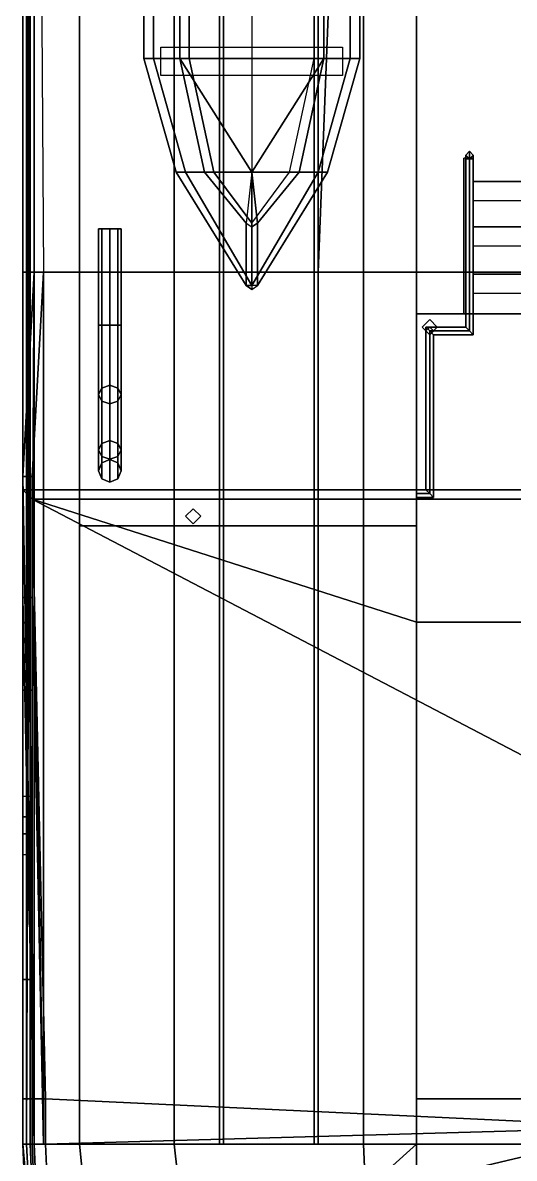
# Model space of a CAD drawing. Header units: millimetres. Extents: x -4 to 4, y -29 to 80.
# Drawn here: x -3.8 to -1.2, y -8.9 to -2.89 of the extents above; entities that cross this region are included whole.
import ezdxf

# ---------------------------------------------------------------- set-up
doc = ezdxf.new("R2010")
doc.units = ezdxf.units.MM
for name, color, linetype in [('boats', 1, 'Continuous'), ('deck', 2, 'Continuous'), ('railings', 6, 'Continuous'), ('rails', 5, 'Continuous'), ('superstructure', 3, 'Continuous')]:
    doc.layers.add(name, color=color, linetype=linetype)

msp = doc.modelspace()

# ---------------------------------------------------------------- linework, layer by layer
for points in [[(-3.8, -4.21), (-3.78, -4.21, 1), (-3.78, 3.18, 1), (-3.8, 3.18)], [(-3.8, -4.21, -0.91), (-3.8, -4.21), (-3.8, 3.18), (-3.8, 3.18, -0.91)], [(-3.5, -4.21, -1.75), (-3.8, -4.21, -0.91), (-3.8, 3.18, -0.91), (-3.5, 3.18, -1.75)], [(-3.78, -4.21, 1.23), (-3.762, -4.21, 1.2751), (-3.762, 3.18, 1.2751), (-3.78, 3.18, 1.23)], [(-3.78, -4.21, 1), (-3.7715, -4.21, 1.1301), (-3.7715, 3.18, 1.1301), (-3.78, 3.18, 1)], [(-3.7715, -4.21, 1.1301), (-3.78, -4.21, 1.16), (-3.78, 3.18, 1.16), (-3.7715, 3.18, 1.1301)], [(-3.78, -4.21, 1.16), (-3.78, -4.21, 1.23), (-3.78, 3.18, 1.23), (-3.78, 3.18, 1.16)], [(-3.762, -4.21, 1.2751), (-3.74, -4.21, 1.61), (-3.74, 3.18, 1.61), (-3.762, 3.18, 1.2751)], [(-3.76, -4.21, 1.67), (-3.74, -4.21, 1.69), (-3.74, 3.18, 1.69), (-3.76, 3.18, 1.67)], [(-3.76, -4.21, 1.63), (-3.76, -4.21, 1.67), (-3.76, 3.18, 1.67), (-3.76, 3.18, 1.63)], [(-3.74, -4.21, 1.61), (-3.76, -4.21, 1.63), (-3.76, 3.18, 1.63), (-3.74, 3.18, 1.61)], [(-3, -4.21, -2.15), (-3.5, -4.21, -1.75), (-3.5, 3.18, -1.75), (-3, 3.18, -2.15)], [(-2, -4.21, -2.33), (-3, -4.21, -2.15), (-3, 3.18, -2.15), (-2, 3.18, -2.33)], [(-1, -4.21, -2.36), (-2, -4.21, -2.33), (-2, 3.18, -2.33), (-1, 3.18, -2.36)], [(-3.8, -4.21, -0.91), (-3.5, -4.21, -1.75), (-3.5, -8.82, -1.75), (-3.8, -8.82, -0.91)], [(-3.8, -4.21), (-3.8, -4.21, -0.91), (-3.8, -8.82, -0.91), (-3.8, -8.82)], [(-3.78, -4.21, 1), (-3.8, -4.21), (-3.8, -8.82), (-3.78, -8.82, 1)], [(-3.74, -8.82, 1.69), (-3.74, -8.82, 1.69), (-3.8, -5.29, 1.86), (-3.74, -4.21, 1.69)], [(-3.8, -5.29, 1.86), (-3.75, -5.29, 1.86), (-3.69, -4.21, 1.69), (-3.74, -4.21, 1.69)], [(-3.7715, -4.21, 1.1301), (-3.78, -4.21, 1), (-3.78, -8.82, 1), (-3.7715, -6.44, 1.1301)], [(-3.78, -4.21, 1.16), (-3.7715, -4.21, 1.1301), (-3.7715, -6.44, 1.1301), (-3.78, -6.44, 1.16)], [(-3.78, -4.21, 1.23), (-3.78, -4.21, 1.16), (-3.78, -6.44, 1.16), (-3.78, -6.44, 1.23)], [(-3.762, -4.21, 1.2751), (-3.78, -4.21, 1.23), (-3.78, -6.44, 1.23), (-3.762, -6.44, 1.2751)], [(-3.74, -4.21, 1.61), (-3.762, -4.21, 1.2751), (-3.762, -6.44, 1.2751), (-3.74, -8.82, 1.61)], [(-3.76, -4.21, 1.63), (-3.74, -4.21, 1.61), (-3.74, -8.82, 1.61), (-3.76, -8.82, 1.63)], [(-3.76, -4.21, 1.67), (-3.76, -4.21, 1.63), (-3.76, -8.82, 1.63), (-3.76, -8.82, 1.67)], [(-3.74, -4.21, 1.69), (-3.76, -4.21, 1.67), (-3.76, -8.82, 1.67), (-3.74, -8.82, 1.69)], [(-3.69, -8.82, 1.69), (-3.69, -8.82, 1.69), (-3.69, -4.21, 1.69), (-3.75, -5.29, 1.86)], [(-3.5, -4.21, -1.75), (-3, -4.21, -2.15), (-3, -8.82, -2.15), (-3.5, -8.82, -1.75)], [(-3, -4.21, -2.15), (-2, -4.21, -2.33), (-2, -8.82, -2.33), (-3, -8.82, -2.15)], [(-2, -4.21, -2.33), (-1, -4.21, -2.36), (-1, -8.82, -2.36), (-2, -8.82, -2.33)], [(-3.74, -8.82, 1.69), (-3.74, -8.82, 1.69), (-3.8, -5.93, 2.52), (-3.8, -5.29, 1.86)], [(-3.8, -5.93, 2.52), (-3.75, -5.93, 2.52), (-3.75, -5.29, 1.86), (-3.8, -5.29, 1.86)], [(-3.69, -8.82, 1.69), (-3.69, -8.82, 1.69), (-3.75, -5.29, 1.86), (-3.75, -5.93, 2.52)], [(-3.74, -8.82, 1.69), (-3.8, -8.82, 3.56), (-3.8, -6.42, 3.56), (-3.8, -5.93, 2.52)], [(-3.8, -6.42, 3.56), (-3.75, -6.42, 3.56), (-3.75, -5.93, 2.52), (-3.8, -5.93, 2.52)], [(-3.75, -8.82, 3.56), (-3.69, -8.82, 1.69), (-3.75, -5.93, 2.52), (-3.75, -6.42, 3.56)], [(-3.8, -8.82, 3.56), (-3.8, -8.82, 5.32), (-3.8, -6.42, 5.32), (-3.8, -6.42, 3.56)], [(-3.8, -6.42, 5.32), (-3.75, -6.42, 5.32), (-3.75, -6.42, 3.56), (-3.8, -6.42, 3.56)], [(-3.75, -8.82, 5.32), (-3.75, -8.82, 3.56), (-3.75, -6.42, 3.56), (-3.75, -6.42, 5.32)], [(-3.7715, -6.44, 1.1301), (-3.78, -8.82, 1), (-3.78, -8.82, 1), (-3.7715, -6.5, 1.1301)], [(-3.762, -6.44, 1.2751), (-3.78, -6.44, 1.23), (-3.762, -6.5, 1.2751)], [(-3.78, -6.44, 1.23), (-3.78, -6.44, 1.16), (-3.7715, -6.5, 1.1301), (-3.762, -6.5, 1.2751)], [(-3.78, -6.44, 1.16), (-3.7715, -6.44, 1.1301), (-3.7715, -6.5, 1.1301)], [(-3.762, -6.44, 1.2751), (-3.762, -6.44, 1.2751), (-3.762, -6.5, 1.2751), (-3.74, -8.82, 1.61)], [(-3.762, -6.5, 1.2751), (-3.7715, -6.5, 1.1301), (-3.78, -8.82, 1), (-3.74, -8.82, 1.61)], [(-3.75, -6.98, 6.44), (-3.75, -7.09, 6.32), (-3.8, -7.09, 6.32), (-3.8, -6.98, 6.44)], [(-3.8, -7.09, 6.32), (-3.8, -7.18, 6.32), (-3.8, -7.29, 6.44), (-3.8, -6.98, 6.44)], [(-3.75, -7.29, 6.44), (-3.75, -7.18, 6.32), (-3.75, -7.09, 6.32), (-3.75, -6.98, 6.44)], [(-3.75, -7.09, 6.32), (-3.75, -7.09, 5.32), (-3.8, -7.09, 5.32), (-3.8, -7.09, 6.32)], [(-3.8, -7.09, 5.32), (-3.8, -7.18, 5.32), (-3.8, -7.18, 6.32), (-3.8, -7.09, 6.32)], [(-3.75, -7.18, 6.32), (-3.75, -7.18, 5.32), (-3.75, -7.09, 5.32), (-3.75, -7.09, 6.32)], [(-3.8, -7.18, 6.32), (-3.8, -7.18, 5.32), (-3.75, -7.18, 5.32), (-3.75, -7.18, 6.32)], [(-3.8, -7.29, 6.44), (-3.8, -7.18, 6.32), (-3.75, -7.18, 6.32), (-3.75, -7.29, 6.44)], [(-2.85, -15.23, -1.75), (-3.23, -15.23, -0.91), (-3.8, -8.82, -0.91), (-3.5, -8.82, -1.75)], [(-3.23, -15.23, -0.91), (-3.37, -15.23), (-3.8, -8.82), (-3.8, -8.82, -0.91)], [(-3.37, -15.23), (-3.44, -15.23, 1), (-3.78, -8.82, 1), (-3.8, -8.82)], [(-3.46, -15.23, 1.69), (-3.52, -15.23, 3.56), (-3.8, -8.82, 3.56), (-3.74, -8.82, 1.69)], [(-3.7712, -9.48, 3.56), (-3.7712, -9.48, 5.32), (-3.8, -8.82, 5.32), (-3.8, -8.82, 3.56)], [(-3.44, -15.23, 1), (-3.46, -15.23, 1.61), (-3.74, -8.82, 1.61), (-3.78, -8.82, 1)], [(-3.46, -15.23, 1.61), (-3.48, -15.23, 1.63), (-3.76, -8.82, 1.63), (-3.74, -8.82, 1.61)], [(-3.48, -15.23, 1.63), (-3.48, -15.23, 1.67), (-3.76, -8.82, 1.67), (-3.76, -8.82, 1.63)], [(-3.48, -15.23, 1.67), (-3.46, -15.23, 1.69), (-3.74, -8.82, 1.69), (-3.76, -8.82, 1.67)], [(-3.69, -8.82, 1.69), (-3.75, -8.82, 3.56), (-1.72, -8.82, 3.56), (-1.72, -8.82, 1.69)], [(-3.7212, -9.48, 5.32), (-3.7212, -9.48, 3.56), (-3.75, -8.82, 3.56), (-3.75, -8.82, 5.32)], [(-2.28, -15.23, -2.15), (-2.85, -15.23, -1.75), (-3.5, -8.82, -1.75), (-3, -8.82, -2.15)], [(-1.72, -15.23, -2.33), (-2.28, -15.23, -2.15), (-3, -8.82, -2.15), (-2, -8.82, -2.33)], [(-0.72, -15.23, -2.36), (-1.72, -15.23, -2.33), (-2, -8.82, -2.33), (-1, -8.82, -2.36)]]:
    msp.add_3dface(points)
at = {"layer": 'boats'}
for points in [[(-2.59, -3.68, 3.56), (-2.97, -3.08, 3.64), (-2.97, -1.42, 3.64), (-2.59, -0.48, 3.56)], [(-2.59, -3.68, 3.56), (-2.21, -3.08, 3.64), (-2.21, -1.42, 3.64), (-2.59, -0.48, 3.56)], [(-3.16, -3.08, 4.14), (-3.11, -3.08, 4.14), (-3.11, -1.42, 4.14), (-3.16, -1.42, 4.14)], [(-2.97, -3.08, 3.64), (-3.16, -3.08, 4.14), (-3.16, -1.42, 4.14), (-2.97, -1.42, 3.64)], [(-3.11, -3.08, 4.14), (-2.92, -3.08, 3.64), (-2.92, -1.42, 3.64), (-3.11, -1.42, 4.14)], [(-2.92, -3.08, 3.64), (-2.26, -3.08, 3.64), (-2.26, -1.42, 3.64), (-2.92, -1.42, 3.64)], [(-2.07, -3.08, 4.14), (-2.26, -3.08, 3.64), (-2.26, -1.42, 3.64), (-2.07, -1.42, 4.14)], [(-2.21, -3.08, 3.64), (-2.02, -3.08, 4.14), (-2.02, -1.42, 4.14), (-2.21, -1.42, 3.64)], [(-2.02, -3.08, 4.14), (-2.07, -3.08, 4.14), (-2.07, -1.42, 4.14), (-2.02, -1.42, 4.14)], [(-2.11, -3.17, 4.03), (-3.07, -3.17, 4.03), (-3.07, -3.02, 4.03), (-2.11, -3.02, 4.03)], [(-2.99, -3.68, 4.14), (-2.94, -3.68, 4.14), (-3.11, -3.08, 4.14), (-3.16, -3.08, 4.14)], [(-2.84, -3.68, 3.64), (-2.99, -3.68, 4.14), (-3.16, -3.08, 4.14), (-2.97, -3.08, 3.64)], [(-2.94, -3.68, 4.14), (-2.79, -3.68, 3.64), (-2.92, -3.08, 3.64), (-3.11, -3.08, 4.14)], [(-2.59, -3.68, 3.56), (-2.84, -3.68, 3.64), (-2.97, -3.08, 3.64), (-2.59, -3.68, 3.56)], [(-2.79, -3.68, 3.64), (-2.39, -3.68, 3.64), (-2.26, -3.08, 3.64), (-2.92, -3.08, 3.64)], [(-2.59, -3.68, 3.56), (-2.34, -3.68, 3.64), (-2.21, -3.08, 3.64), (-2.59, -3.68, 3.56)], [(-2.24, -3.68, 4.14), (-2.39, -3.68, 3.64), (-2.26, -3.08, 3.64), (-2.07, -3.08, 4.14)], [(-2.34, -3.68, 3.64), (-2.19, -3.68, 4.14), (-2.02, -3.08, 4.14), (-2.21, -3.08, 3.64)], [(-2.19, -3.68, 4.14), (-2.24, -3.68, 4.14), (-2.07, -3.08, 4.14), (-2.02, -3.08, 4.14)], [(-2.62, -4.28, 4.14), (-2.59, -4.28, 4.14), (-2.94, -3.68, 4.14), (-2.99, -3.68, 4.14)], [(-2.62, -3.95, 3.64), (-2.62, -4.28, 4.14), (-2.99, -3.68, 4.14), (-2.84, -3.68, 3.64)], [(-2.59, -4.28, 4.14), (-2.59, -3.95, 3.64), (-2.79, -3.68, 3.64), (-2.94, -3.68, 4.14)], [(-2.59, -3.68, 3.56), (-2.62, -3.95, 3.64), (-2.84, -3.68, 3.64), (-2.59, -3.68, 3.56)], [(-2.59, -3.95, 3.64), (-2.59, -3.95, 3.64), (-2.39, -3.68, 3.64), (-2.79, -3.68, 3.64)], [(-2.59, -3.68, 3.56), (-2.62, -3.95, 3.64), (-2.59, -3.97, 3.64), (-2.59, -3.68, 3.56)], [(-2.56, -4.28, 4.14), (-2.59, -4.28, 4.14), (-2.24, -3.68, 4.14), (-2.19, -3.68, 4.14)], [(-2.59, -3.68, 3.56), (-2.56, -3.95, 3.64), (-2.34, -3.68, 3.64), (-2.59, -3.68, 3.56)], [(-2.59, -3.68, 3.56), (-2.59, -3.97, 3.64), (-2.56, -3.95, 3.64), (-2.59, -3.68, 3.56)], [(-2.59, -4.28, 4.14), (-2.59, -3.95, 3.64), (-2.39, -3.68, 3.64), (-2.24, -3.68, 4.14)], [(-2.56, -3.95, 3.64), (-2.56, -4.28, 4.14), (-2.19, -3.68, 4.14), (-2.34, -3.68, 3.64)], [(-2.59, -3.97, 3.64), (-2.59, -4.3, 4.14), (-2.62, -4.28, 4.14), (-2.62, -3.95, 3.64)], [(-2.59, -3.97, 3.64), (-2.59, -4.3, 4.14), (-2.56, -4.28, 4.14), (-2.56, -3.95, 3.64)], [(-2.59, -4.3, 4.14), (-2.59, -4.3, 4.14), (-2.56, -4.28, 4.14), (-2.62, -4.28, 4.14)]]:
    msp.add_3dface(points, dxfattribs=at)
at = {"layer": 'deck'}
for points in [[(-2.24, -4.21, 1.69), (-2.24, -8.82, 1.69), (-1.72, -8.82, 1.69), (-1.72, 9.14, 1.69)], [(-2.24, 3.18, 1.69), (-2.24, 3.18, 1.69), (-2.24, -4.21, 1.69), (-1.72, 9.14, 1.69)], [(-3.74, 3.18, 1.69), (-3.69, -4.21, 1.69), (-2.76, -4.21, 1.69), (-2.76, 3.18, 1.69)], [(-2.74, 3.18, 1.69), (-2.74, -4.21, 1.69), (-2.26, -4.21, 1.69), (-2.26, 3.18, 1.69)], [(-3.69, -4.21, 1.69), (-3.69, -8.82, 1.69), (-2.76, -8.82, 1.69), (-2.76, -4.21, 1.69)], [(-2.74, -4.21, 1.69), (-2.74, -8.82, 1.69), (-2.26, -8.82, 1.69), (-2.26, -4.21, 1.69)]]:
    msp.add_3dface(points, dxfattribs=at)
at = {"layer": 'railings'}
for points in [[(-3.74, -2.16, 2.74), (-3.74, -4.07, 2.74), (-3.74, -4.07, 2.68), (-3.74, -2.16, 2.68)], [(-3.74, -4.13, 2.74), (-3.74, -4.13, 1.69), (-3.74, -4.07, 1.69), (-3.74, -4.07, 2.74)], [(-3.74, -4.13, 2.74), (-3.75, -6.04, 2.74), (-3.75, -6.04, 2.68), (-3.74, -4.13, 2.68)]]:
    msp.add_3dface(points, dxfattribs=at)
at = {"layer": 'rails'}
for points in [[(-2.76, 3.18, 1.71), (-2.76, -4.21, 1.71), (-2.74, -4.21, 1.71), (-2.74, 3.18, 1.71)], [(-2.76, -4.21, 1.69), (-2.76, -4.21, 1.71), (-2.76, 3.18, 1.71), (-2.76, 3.18, 1.69)], [(-2.74, 3.18, 1.71), (-2.74, -4.21, 1.71), (-2.74, -4.21, 1.69), (-2.74, 3.18, 1.69)], [(-2.26, 3.18, 1.71), (-2.26, -4.21, 1.71), (-2.24, -4.21, 1.71), (-2.24, 3.18, 1.71)], [(-2.26, -4.21, 1.69), (-2.26, -4.21, 1.71), (-2.26, 3.18, 1.71), (-2.26, 3.18, 1.69)], [(-2.24, 3.18, 1.71), (-2.24, -4.21, 1.71), (-2.24, -4.21, 1.69), (-2.24, 3.18, 1.69)], [(-2.76, -8.82, 1.69), (-2.76, -8.82, 1.71), (-2.76, -4.21, 1.71), (-2.76, -4.21, 1.69)], [(-2.76, -4.21, 1.71), (-2.76, -8.82, 1.71), (-2.74, -8.82, 1.71), (-2.74, -4.21, 1.71)], [(-2.74, -4.21, 1.71), (-2.74, -8.82, 1.71), (-2.74, -8.82, 1.69), (-2.74, -4.21, 1.69)], [(-2.26, -4.21, 1.71), (-2.26, -8.82, 1.71), (-2.24, -8.82, 1.71), (-2.24, -4.21, 1.71)], [(-2.26, -8.82, 1.69), (-2.26, -8.82, 1.71), (-2.26, -4.21, 1.71), (-2.26, -4.21, 1.69)], [(-2.24, -4.21, 1.71), (-2.24, -8.82, 1.71), (-2.24, -8.82, 1.69), (-2.24, -4.21, 1.69)]]:
    msp.add_3dface(points, dxfattribs=at)
at = {"layer": 'superstructure'}
for points in [[(-1.72, 9.14, 1.69), (-1.72, -8.82, 1.69), (-1.72, 5.26, 2.05), (-1.72, 9.14, 2.05)], [(-1.72, 5.26, 2.05), (-1.72, -8.82, 1.69), (-1.72, -5.55, 3.4), (-1.72, 0.5, 3.4)], [(-1.72, 4.44, 3.56), (-1.72, -5.36, 3.56), (1.72, -5.36, 3.56), (1.72, 4.44, 3.56)], [(-3.5, 0.5, 3.56), (-3.5, -5.55, 3.56), (-1.72, -5.55, 3.56), (-1.72, 0.5, 3.56)], [(-3.5, 0.5, 3.4), (-3.5, -5.55, 3.4), (-3.5, -5.55, 3.56), (-3.5, 0.5, 3.56)], [(-1.44, -3.57, 3.56), (-1.46, -3.59, 3.56), (-1.46, -3.59, 4.42), (-1.44, -3.57, 4.44)], [(-1.46, -3.61, 4.42), (-1.44, -3.61, 4.44), (-1.44, -3.57, 4.44), (-1.46, -3.59, 4.42)], [(-1.46, -3.59, 3.56), (-1.44, -3.61, 3.56), (-1.44, -3.61, 4.4), (-1.46, -3.59, 4.42)], [(-1.44, -3.61, 4.07), (-1.46, -3.61, 4.09), (-1.46, -3.59, 4.09), (-1.44, -3.61, 4.07)], [(-1.46, -3.61, 4.09), (-1.44, -3.61, 4.11), (-1.44, -3.61, 4.11), (-1.46, -3.59, 4.09)], [(-1.44, -3.61, 4.4), (-1.46, -3.61, 4.42), (-1.46, -3.59, 4.42), (-1.44, -3.61, 4.4)], [(-1.42, -3.59, 3.56), (-1.44, -3.57, 3.56), (-1.44, -3.57, 4.44), (-1.42, -3.59, 4.42)], [(-1.44, -3.61, 4.44), (-1.42, -3.61, 4.42), (-1.42, -3.59, 4.42), (-1.44, -3.57, 4.44)], [(-1.44, -3.61, 3.56), (-1.42, -3.59, 3.56), (-1.42, -3.59, 4.42), (-1.44, -3.61, 4.4)], [(-1.42, -3.61, 4.09), (-1.44, -3.61, 4.07), (-1.44, -3.61, 4.07), (-1.42, -3.59, 4.09)], [(-1.44, -3.61, 4.11), (-1.42, -3.61, 4.09), (-1.42, -3.59, 4.09), (-1.44, -3.61, 4.11)], [(-1.42, -3.61, 4.42), (-1.44, -3.61, 4.4), (-1.44, -3.61, 4.4), (-1.42, -3.59, 4.42)], [(-1.47, -3.6068, 3.56), (-1.47, -3.7142, 3.56), (-1.47, -4.43, 4.16), (-1.47, -4.43, 4.25)], [(-1.42, -3.6068, 3.56), (-1.47, -3.6068, 3.56), (-1.47, -4.43, 4.25), (-1.42, -4.43, 4.25)], [(-1.44, -4.43, 4.78), (-1.46, -4.43, 4.8), (-1.46, -3.61, 4.09), (-1.44, -3.61, 4.07)], [(-1.46, -4.43, 4.8), (-1.44, -4.43, 4.82), (-1.44, -3.61, 4.11), (-1.46, -3.61, 4.09)], [(-1.44, -4.43, 5.11), (-1.46, -4.43, 5.13), (-1.46, -3.61, 4.42), (-1.44, -3.61, 4.4)], [(-1.46, -4.43, 5.13), (-1.44, -4.43, 5.15), (-1.44, -3.61, 4.44), (-1.46, -3.61, 4.42)], [(-1.42, -4.43, 4.8), (-1.44, -4.43, 4.78), (-1.44, -3.61, 4.07), (-1.42, -3.61, 4.09)], [(-1.44, -4.43, 4.82), (-1.42, -4.43, 4.8), (-1.42, -3.61, 4.09), (-1.44, -3.61, 4.11)], [(-1.42, -4.43, 5.13), (-1.44, -4.43, 5.11), (-1.44, -3.61, 4.4), (-1.42, -3.61, 4.42)], [(-1.44, -4.43, 5.15), (-1.42, -4.43, 5.13), (-1.42, -3.61, 4.42), (-1.44, -3.61, 4.44)], [(-1.42, -4.43, 4.25), (-1.42, -4.43, 4.16), (-1.42, -3.7142, 3.56), (-1.42, -3.6068, 3.56)], [(-0.97, -3.73, 3.64), (-1.42, -3.73, 3.64), (-1.42, -3.73, 3.66), (-0.97, -3.73, 3.66)], [(-0.97, -3.73, 3.66), (-1.42, -3.73, 3.66), (-1.42, -3.83, 3.66), (-0.97, -3.83, 3.66)], [(-3.34, -3.98, 6.44), (-3.3824, -3.98, 6.4576), (-3.4, -3.98, 6.5), (-3.2976, -3.98, 6.4576)], [(-3.2976, -3.98, 6.4576), (-3.4, -3.98, 6.5), (-3.3824, -3.98, 6.5424), (-3.28, -3.98, 6.5)], [(-3.3824, -3.98, 6.5424), (-3.4, -3.98, 6.5), (-3.4, -4.49, 6.5), (-3.3824, -4.49, 6.5424)], [(-3.4, -3.98, 6.5), (-3.3824, -3.98, 6.4576), (-3.3824, -4.49, 6.4576), (-3.4, -4.49, 6.5)], [(-3.28, -3.98, 6.5), (-3.3824, -3.98, 6.5424), (-3.34, -3.98, 6.56), (-3.2976, -3.98, 6.5424)], [(-3.34, -3.98, 6.56), (-3.3824, -3.98, 6.5424), (-3.3824, -4.49, 6.5424), (-3.34, -4.49, 6.56)], [(-3.3824, -3.98, 6.4576), (-3.34, -3.98, 6.44), (-3.34, -4.49, 6.44), (-3.3824, -4.49, 6.4576)], [(-3.2976, -3.98, 6.5424), (-3.34, -3.98, 6.56), (-3.34, -4.49, 6.56), (-3.2976, -4.49, 6.5424)], [(-3.34, -3.98, 6.44), (-3.2976, -3.98, 6.4576), (-3.2976, -4.49, 6.4576), (-3.34, -4.49, 6.44)], [(-3.28, -3.98, 6.5), (-3.2976, -3.98, 6.5424), (-3.2976, -4.49, 6.5424), (-3.28, -4.49, 6.5)], [(-3.2976, -3.98, 6.4576), (-3.28, -3.98, 6.5), (-3.28, -4.49, 6.5), (-3.2976, -4.49, 6.4576)], [(-0.97, -3.97, 3.86), (-1.42, -3.97, 3.86), (-1.42, -4.07, 3.86), (-0.97, -4.07, 3.86)], [(-0.97, -3.97, 3.84), (-1.42, -3.97, 3.84), (-1.42, -3.97, 3.86), (-0.97, -3.97, 3.86)], [(-0.97, -4.22, 4.05), (-1.42, -4.22, 4.05), (-1.42, -4.22, 4.07), (-0.97, -4.22, 4.07)], [(-0.97, -4.22, 4.07), (-1.42, -4.22, 4.07), (-1.42, -4.32, 4.07), (-0.97, -4.32, 4.07)], [(-0.72, -4.43, 4.25), (-0.72, -4.43, 4.16), (-1.72, -4.43, 4.16), (-1.72, -4.43, 4.25)], [(-1.72, -4.43, 4.16), (-1.72, -5.36, 4.16), (-1.72, -5.36, 4.25), (-1.72, -4.43, 4.25)], [(-1.72, -4.43, 4.25), (-1.72, -5.36, 4.25), (-0.72, -5.36, 4.25), (-0.72, -4.43, 4.25)], [(-1.44, -4.52, 4.78), (-1.46, -4.5, 4.8), (-1.46, -4.43, 4.8), (-1.44, -4.43, 4.78)], [(-1.46, -4.5, 4.8), (-1.44, -4.52, 4.82), (-1.44, -4.43, 4.82), (-1.46, -4.43, 4.8)], [(-1.44, -4.52, 5.11), (-1.46, -4.5, 5.13), (-1.46, -4.43, 5.13), (-1.44, -4.43, 5.11)], [(-1.46, -4.5, 5.13), (-1.44, -4.52, 5.15), (-1.44, -4.43, 5.15), (-1.46, -4.43, 5.13)], [(-1.42, -4.54, 4.8), (-1.44, -4.52, 4.78), (-1.44, -4.43, 4.78), (-1.42, -4.43, 4.8)], [(-1.44, -4.52, 4.82), (-1.42, -4.54, 4.8), (-1.42, -4.43, 4.8), (-1.44, -4.43, 4.82)], [(-1.42, -4.54, 5.13), (-1.44, -4.52, 5.11), (-1.44, -4.43, 5.11), (-1.42, -4.43, 5.13)], [(-1.44, -4.52, 5.15), (-1.42, -4.54, 5.13), (-1.42, -4.43, 5.13), (-1.44, -4.43, 5.15)], [(-3.3824, -4.49, 6.5424), (-3.4, -4.49, 6.5), (-3.4, -4.8566, 6.2548), (-3.3824, -4.8914, 6.2791)], [(-3.4, -4.49, 6.5), (-3.3824, -4.49, 6.4576), (-3.3824, -4.8219, 6.2305), (-3.4, -4.8566, 6.2548)], [(-3.34, -4.49, 6.56), (-3.3824, -4.49, 6.5424), (-3.3824, -4.8914, 6.2791), (-3.34, -4.9058, 6.2892)], [(-3.3824, -4.49, 6.4576), (-3.34, -4.49, 6.44), (-3.34, -4.8075, 6.2204), (-3.3824, -4.8219, 6.2305)], [(-3.2976, -4.49, 6.5424), (-3.34, -4.49, 6.56), (-3.34, -4.9058, 6.2892), (-3.2976, -4.8914, 6.2791)], [(-3.34, -4.49, 6.44), (-3.2976, -4.49, 6.4576), (-3.2976, -4.8219, 6.2305), (-3.34, -4.8075, 6.2204)], [(-3.28, -4.49, 6.5), (-3.2976, -4.49, 6.5424), (-3.2976, -4.8914, 6.2791), (-3.28, -4.8566, 6.2548)], [(-3.2976, -4.49, 6.4576), (-3.28, -4.49, 6.5), (-3.28, -4.8566, 6.2548), (-3.2976, -4.8219, 6.2305)], [(-1.65, -4.46, 3.56), (-1.69, -4.5, 3.56), (-1.69, -4.5, 4.16), (-1.65, -4.46, 4.16)], [(-1.69, -4.5, 3.56), (-1.65, -4.54, 3.56), (-1.65, -4.54, 4.16), (-1.69, -4.5, 4.16)], [(-1.65, -4.5, 4.25), (-1.67, -4.52, 4.25), (-1.67, -4.52, 5.13), (-1.65, -4.5, 5.13)], [(-1.65, -5.38, 4.78), (-1.67, -5.36, 4.8), (-1.67, -4.5, 4.8), (-1.65, -4.52, 4.78)], [(-1.67, -5.36, 4.8), (-1.65, -5.38, 4.82), (-1.65, -4.52, 4.82), (-1.67, -4.5, 4.8)], [(-1.46, -4.5, 4.8), (-1.44, -4.52, 4.78), (-1.65, -4.52, 4.78), (-1.67, -4.5, 4.8)], [(-1.44, -4.52, 4.82), (-1.46, -4.5, 4.8), (-1.67, -4.5, 4.8), (-1.65, -4.52, 4.82)], [(-1.46, -4.5, 5.13), (-1.44, -4.52, 5.11), (-1.65, -4.52, 5.11), (-1.67, -4.5, 5.13)], [(-1.44, -4.52, 5.15), (-1.46, -4.5, 5.13), (-1.67, -4.5, 5.13), (-1.65, -4.52, 5.15)], [(-1.65, -5.38, 5.11), (-1.67, -5.36, 5.13), (-1.67, -4.5, 5.13), (-1.65, -4.52, 5.11)], [(-1.67, -5.36, 5.13), (-1.65, -5.38, 5.15), (-1.65, -4.52, 5.15), (-1.67, -4.5, 5.13)], [(-1.61, -4.5, 3.56), (-1.65, -4.46, 3.56), (-1.65, -4.46, 4.16), (-1.61, -4.5, 4.16)], [(-1.65, -4.54, 3.56), (-1.61, -4.5, 3.56), (-1.61, -4.5, 4.16), (-1.65, -4.54, 4.16)], [(-1.63, -4.52, 4.25), (-1.65, -4.5, 4.25), (-1.65, -4.5, 5.13), (-1.63, -4.52, 5.13)], [(-1.67, -4.52, 4.25), (-1.65, -4.54, 4.25), (-1.65, -4.54, 5.13), (-1.67, -4.52, 5.13)], [(-1.65, -4.54, 4.25), (-1.63, -4.52, 4.25), (-1.63, -4.52, 5.13), (-1.65, -4.54, 5.13)], [(-1.63, -5.4, 4.8), (-1.65, -5.38, 4.78), (-1.65, -4.52, 4.78), (-1.63, -4.54, 4.8)], [(-1.65, -5.38, 4.82), (-1.63, -5.4, 4.8), (-1.63, -4.54, 4.8), (-1.65, -4.52, 4.82)], [(-1.44, -4.52, 4.78), (-1.42, -4.54, 4.8), (-1.63, -4.54, 4.8), (-1.65, -4.52, 4.78)], [(-1.42, -4.54, 4.8), (-1.44, -4.52, 4.82), (-1.65, -4.52, 4.82), (-1.63, -4.54, 4.8)], [(-1.44, -4.52, 5.11), (-1.42, -4.54, 5.13), (-1.63, -4.54, 5.13), (-1.65, -4.52, 5.11)], [(-1.42, -4.54, 5.13), (-1.44, -4.52, 5.15), (-1.65, -4.52, 5.15), (-1.63, -4.54, 5.13)], [(-1.63, -5.4, 5.13), (-1.65, -5.38, 5.11), (-1.65, -4.52, 5.11), (-1.63, -4.54, 5.13)], [(-1.65, -5.38, 5.15), (-1.63, -5.4, 5.13), (-1.63, -4.54, 5.13), (-1.65, -4.52, 5.15)], [(-3.4, -4.8566, 6.2548), (-3.3824, -4.8219, 6.2305), (-3.3824, -5.1144, 5.8127), (-3.4, -5.1491, 5.837)], [(-3.3824, -4.8914, 6.2791), (-3.4, -4.8566, 6.2548), (-3.4, -5.1491, 5.837), (-3.3824, -5.1839, 5.8614)], [(-3.3824, -4.8219, 6.2305), (-3.34, -4.8075, 6.2204), (-3.34, -5.1, 5.8026), (-3.3824, -5.1144, 5.8127)], [(-3.34, -4.8075, 6.2204), (-3.2976, -4.8219, 6.2305), (-3.2976, -5.1144, 5.8127), (-3.34, -5.1, 5.8026)], [(-3.2976, -4.8219, 6.2305), (-3.28, -4.8566, 6.2548), (-3.28, -5.1491, 5.837), (-3.2976, -5.1144, 5.8127)], [(-3.28, -4.8566, 6.2548), (-3.2976, -4.8914, 6.2791), (-3.2976, -5.1839, 5.8614), (-3.28, -5.1491, 5.837)], [(-3.34, -4.9058, 6.2892), (-3.3824, -4.8914, 6.2791), (-3.3824, -5.1839, 5.8614), (-3.34, -5.1983, 5.8714)], [(-3.2976, -4.8914, 6.2791), (-3.34, -4.9058, 6.2892), (-3.34, -5.1983, 5.8714), (-3.2976, -5.1839, 5.8614)], [(-3.34, -5.2, 5.51), (-3.3824, -5.2176, 5.51), (-3.3824, -5.1144, 5.8127), (-3.34, -5.1, 5.8026)], [(-3.2976, -5.2176, 5.51), (-3.34, -5.2, 5.51), (-3.34, -5.1, 5.8026), (-3.2976, -5.1144, 5.8127)], [(-3.3824, -5.2176, 5.51), (-3.4, -5.26, 5.51), (-3.4, -5.1491, 5.837), (-3.3824, -5.1144, 5.8127)], [(-3.4, -5.26, 5.51), (-3.3824, -5.3024, 5.51), (-3.3824, -5.1839, 5.8614), (-3.4, -5.1491, 5.837)], [(-3.28, -5.26, 5.51), (-3.2976, -5.2176, 5.51), (-3.2976, -5.1144, 5.8127), (-3.28, -5.1491, 5.837)], [(-3.2976, -5.3024, 5.51), (-3.28, -5.26, 5.51), (-3.28, -5.1491, 5.837), (-3.2976, -5.1839, 5.8614)], [(-3.3824, -5.2176, 1.69), (-3.4, -5.26, 1.69), (-3.4, -5.26, 5.51), (-3.3824, -5.2176, 5.51)], [(-3.3824, -5.3024, 5.51), (-3.34, -5.32, 5.51), (-3.34, -5.1983, 5.8714), (-3.3824, -5.1839, 5.8614)], [(-3.34, -5.2, 1.69), (-3.3824, -5.2176, 1.69), (-3.3824, -5.2176, 5.51), (-3.34, -5.2, 5.51)], [(-3.34, -5.32, 5.51), (-3.2976, -5.3024, 5.51), (-3.2976, -5.1839, 5.8614), (-3.34, -5.1983, 5.8714)], [(-3.2976, -5.2176, 1.69), (-3.34, -5.2, 1.69), (-3.34, -5.2, 5.51), (-3.2976, -5.2176, 5.51)], [(-3.28, -5.26, 1.69), (-3.2976, -5.2176, 1.69), (-3.2976, -5.2176, 5.51), (-3.28, -5.26, 5.51)], [(-3.4, -5.26, 1.69), (-3.3824, -5.3024, 1.69), (-3.3824, -5.3024, 5.51), (-3.4, -5.26, 5.51)], [(-3.2976, -5.3024, 1.69), (-3.28, -5.26, 1.69), (-3.28, -5.26, 5.51), (-3.2976, -5.3024, 5.51)], [(-3.3824, -5.3024, 1.69), (-3.34, -5.32, 1.69), (-3.34, -5.32, 5.51), (-3.3824, -5.3024, 5.51)], [(-3.34, -5.32, 1.69), (-3.2976, -5.3024, 1.69), (-3.2976, -5.3024, 5.51), (-3.34, -5.32, 5.51)], [(-3.8, -5.36, 5.32), (-3.8, -5.36, 4.16), (-3.8, -6.42, 4.16), (-3.8, -6.42, 5.32)], [(-3.75, -5.41, 5.32), (-3.8, -5.36, 5.32), (-3.8, -6.42, 5.32), (-3.75, -6.42, 5.32)], [(-3.8, -5.36, 6.44), (-3.8, -5.36, 7.48), (2, -5.36, 7.48), (2, -5.36, 6.44)], [(-3.8, -5.36, 7.48), (-3.8, -5.36, 6.44), (-3.8, -8.58, 6.44), (-3.8, -7.95, 7.48)], [(2, -5.41, 7.48), (2, -5.36, 7.48), (-3.8, -5.36, 7.48), (-3.75, -5.41, 7.48)], [(-3.75, -5.41, 7.48), (-3.8, -5.36, 7.48), (-3.8, -7.95, 7.48), (-3.75, -7.95, 7.48)], [(-1.72, -5.41, 5.32), (-1.72, -5.36, 5.32), (-3.8, -5.36, 5.32), (-3.75, -5.41, 5.32)], [(-3.8, -5.36, 4.16), (-3.8, -5.36, 5.32), (-1.72, -5.36, 5.32), (-1.72, -5.36, 4.16)], [(1.72, -5.36, 4.16), (1.72, -5.36, 3.56), (-1.72, -5.36, 3.56), (-1.72, -5.36, 4.16)], [(-1.72, -5.36, 3.56), (-1.72, -6.42, 3.56), (-1.72, -6.42, 4.16), (-1.72, -5.36, 4.16)], [(-0.72, -5.41, 4.25), (-0.72, -5.36, 4.25), (-1.72, -5.36, 4.25), (-1.72, -5.41, 4.25)], [(-1.72, -5.41, 4.25), (-1.72, -5.36, 4.25), (-1.72, -5.36, 5.32), (-1.72, -5.41, 5.32)], [(-1.72, -5.36, 4.8), (-1.72, -5.38, 4.82), (-1.65, -5.38, 4.82), (-1.67, -5.36, 4.8)], [(-1.72, -5.38, 4.78), (-1.72, -5.36, 4.8), (-1.67, -5.36, 4.8), (-1.65, -5.38, 4.78)], [(-1.72, -5.36, 5.13), (-1.72, -5.38, 5.15), (-1.65, -5.38, 5.15), (-1.67, -5.36, 5.13)], [(-1.72, -5.38, 5.11), (-1.72, -5.36, 5.13), (-1.67, -5.36, 5.13), (-1.65, -5.38, 5.11)], [(-1.72, -5.38, 4.82), (-1.72, -5.4, 4.8), (-1.63, -5.4, 4.8), (-1.65, -5.38, 4.82)], [(-1.72, -5.4, 4.8), (-1.72, -5.38, 4.78), (-1.65, -5.38, 4.78), (-1.63, -5.4, 4.8)], [(-1.72, -5.38, 5.15), (-1.72, -5.4, 5.13), (-1.63, -5.4, 5.13), (-1.65, -5.38, 5.15)], [(-1.72, -5.4, 5.13), (-1.72, -5.38, 5.11), (-1.65, -5.38, 5.11), (-1.63, -5.4, 5.13)], [(-3.75, -5.41, 4.25), (-1.72, -6.06, 4.25), (1.72, -6.06, 4.25), (3.75, -5.41, 4.25)], [(-3.75, -5.41, 4.25), (-3.75, -8.82, 4.25), (-1.72, -8.82, 4.25), (-1.72, -6.06, 4.25)], [(-3.75, -5.41, 6.55), (-0.5, -7.11, 6.55), (0.5, -7.11, 6.55), (3.75, -5.41, 6.55)], [(-3.75, -6.42, 5.32), (-3.75, -6.42, 4.25), (-3.75, -5.41, 4.25), (-3.75, -5.41, 5.32)], [(-3.75, -7.95, 7.48), (-3.75, -8.58, 6.55), (-3.75, -5.41, 6.55), (-3.75, -5.41, 7.48)], [(2, -5.41, 6.55), (2, -5.41, 7.48), (-3.75, -5.41, 7.48), (-3.75, -5.41, 6.55)], [(-3.75, -5.41, 6.55), (-3.68, -8.58, 6.55), (-0.5, -8.73, 6.55), (-0.5, -7.11, 6.55)], [(-3.75, -5.41, 6.55), (-3.75, -8.58, 6.55), (-3.68, -8.58, 6.55), (-3.75, -5.41, 6.55)], [(-1.72, -5.41, 4.25), (-1.72, -5.41, 5.32), (-3.75, -5.41, 5.32), (-3.75, -5.41, 4.25)], [(-2.9, -5.46, 1.69), (-2.94, -5.5, 1.69), (-2.94, -5.5, 3.4), (-2.9, -5.46, 3.4)], [(-2.86, -5.5, 1.69), (-2.9, -5.46, 1.69), (-2.9, -5.46, 3.4), (-2.86, -5.5, 3.4)], [(-2.94, -5.5, 1.69), (-2.9, -5.54, 1.69), (-2.9, -5.54, 3.4), (-2.94, -5.5, 3.4)], [(-2.9, -5.54, 1.69), (-2.86, -5.5, 1.69), (-2.86, -5.5, 3.4), (-2.9, -5.54, 3.4)], [(-3.5, -5.55, 3.56), (-3.5, -5.55, 3.4), (-1.72, -5.55, 3.4), (-1.72, -5.55, 3.56)], [(-1.72, -5.55, 3.56), (-1.72, -5.55, 3.4), (-1.72, -8.82, 1.69), (-1.72, -8.82, 3.56)], [(1.72, -8.58, 6.24), (1.72, -6.06, 4.25), (-1.72, -6.06, 4.25), (-1.72, -8.58, 6.24)], [(-1.72, -6.06, 4.25), (-1.72, -11.39, 4.25), (-1.72, -11.39, 6.24), (-1.72, -8.58, 6.24)], [(-1.72, -6.06, 4.25), (-1.72, -8.58, 6.24), (-1.72, -8.58, 6.44), (-1.72, -6.06, 6.44)], [(1.72, -6.06, 6.44), (1.72, -6.06, 4.25), (-1.72, -6.06, 4.25), (-1.72, -6.06, 6.44)], [(1.72, -6.06, 4.25), (1.72, -8.58, 6.24), (-1.72, -8.58, 6.24), (-1.72, -6.06, 4.25)], [(-3.8, -7.09, 5.32), (-3.75, -7.09, 5.32), (-3.75, -6.42, 5.32), (-3.8, -6.42, 5.32)], [(-3.8, -8.82, 5.32), (-3.75, -8.82, 5.32), (-3.75, -7.18, 5.32), (-3.8, -7.18, 5.32)], [(-3.8, -7.95, 7.48), (-3.8, -8.58, 6.44), (-3.8, -8.58, 6.44), (-3.8, -8.58, 7.7)], [(-3.75, -7.95, 7.48), (-3.8, -7.95, 7.48), (-3.8, -8.58, 7.7), (-3.75, -8.58, 7.7)], [(-3.75, -8.58, 7.7), (-3.75, -8.58, 6.55), (-3.75, -8.58, 6.55), (-3.75, -7.95, 7.48)], [(-3.8, -8.58, 6.24), (-3.8, -8.82, 6.24), (-3.8, -8.82, 6.83), (-3.8, -8.58, 6.83)], [(-3.8, -8.58, 6.83), (-3.8, -8.82, 6.83), (-3.75, -8.82, 7.42), (-3.75, -8.58, 7.42)], [(-3.8, -8.58, 7.42), (-3.8, -8.82, 7.42), (-3.8, -8.82, 7.7), (-3.8, -8.58, 7.7)], [(-3.68, -8.82, 7.7), (-3.68, -8.58, 7.7), (-3.8, -8.58, 7.7), (-3.8, -8.82, 7.7)], [(-3.8, -8.58, 6.83), (-3.8, -8.58, 6.83), (-3.75, -8.58, 7.42), (-3.8, -8.58, 7.42)], [(-3.68, -8.58, 6.55), (-3.75, -8.58, 6.55), (-3.75, -8.58, 7.7), (-3.68, -8.58, 7.7)], [(-3.68, -8.58, 7.7), (-3.68, -8.82, 7.7), (-3.68, -8.82, 6.55), (-3.68, -8.58, 6.55)], [(-3.68, -8.58, 6.55), (-3.68, -8.82, 6.55), (-0.5, -8.73, 6.55)], [(-3.68, -8.82, 6.55), (-3.65, -9.48, 6.55), (-0.5, -8.73, 6.55)], [(-3.65, -9.48, 6.55), (-1.57, -11.39, 6.55), (-0.433, -8.98, 6.55), (-0.5, -8.73, 6.55)], [(-3.7712, -9.48, 5.32), (-3.7212, -9.48, 5.32), (-3.75, -8.82, 5.32), (-3.8, -8.82, 5.32)], [(-3.77, -9.48, 6.83), (-3.8, -8.82, 6.83), (-3.8, -8.82, 6.24), (-3.77, -9.48, 6.24)], [(-3.72, -9.48, 7.42), (-3.75, -8.82, 7.42), (-3.8, -8.82, 6.83), (-3.77, -9.48, 6.83)], [(-3.77, -9.48, 7.7), (-3.8, -8.82, 7.7), (-3.8, -8.82, 7.42), (-3.77, -9.48, 7.42)], [(-3.65, -9.48, 7.7), (-3.68, -8.82, 7.7), (-3.8, -8.82, 7.7), (-3.77, -9.48, 7.7)], [(-3.75, -8.82, 4.25), (-3.7212, -9.48, 4.25), (-2.45, -9.48, 4.25), (-1.72, -8.82, 4.25)], [(-3.68, -8.82, 7.7), (-3.65, -9.48, 7.7), (-3.65, -9.48, 6.55), (-3.68, -8.82, 6.55)], [(-2.45, -9.48, 4.25), (-2.45, -10.6599, 4.25), (-1.72, -11.34, 4.25), (-1.72, -8.82, 4.25)]]:
    msp.add_3dface(points, dxfattribs=at)

doc.saveas('drawing.dxf')
